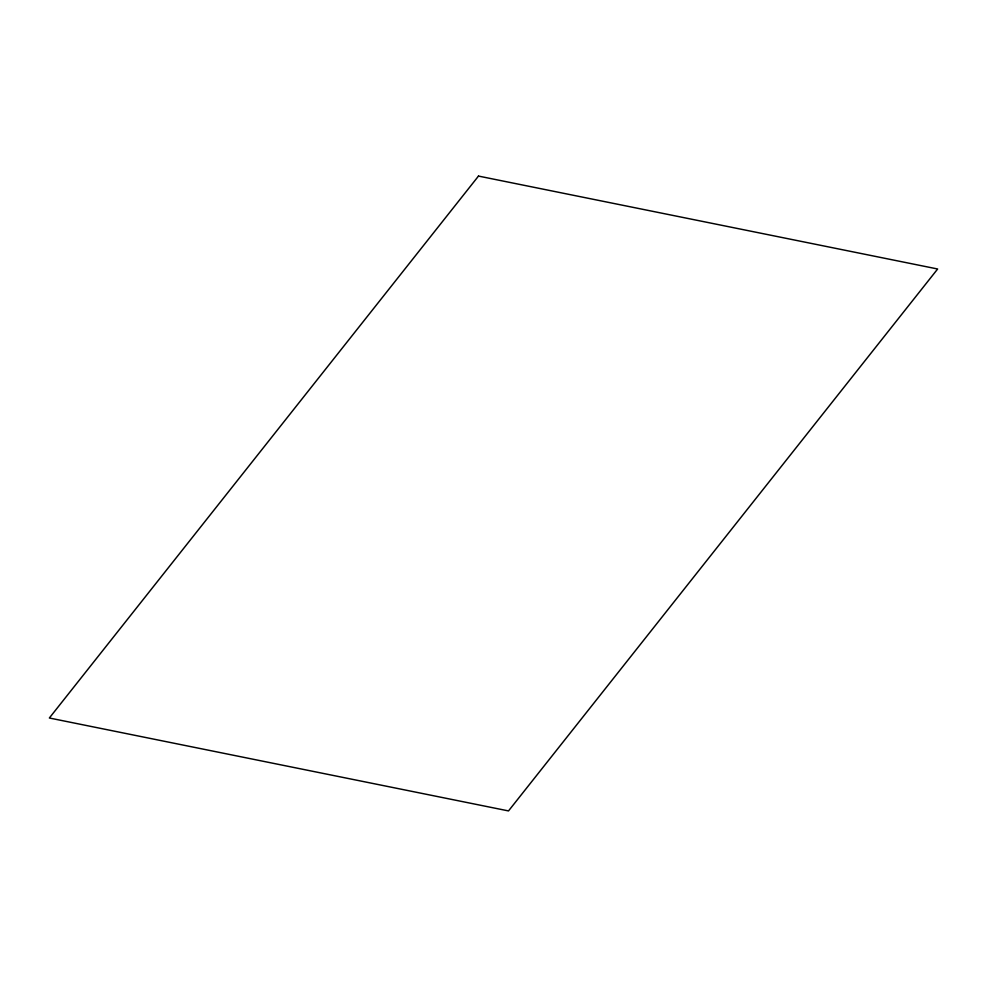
<?xml version="1.0" encoding="UTF-8"?>
<svg xmlns="http://www.w3.org/2000/svg" width="987" height="987" viewBox="0 0 987 987"><rect width="100%" height="100%" fill="white"/><g stroke="black" fill="none" stroke-linecap="round" stroke-linejoin="round"><path stroke-width="1.48" d="M478.485 176.081L49.35 718.005L508.515 810.919L937.65 268.995L478.485 176.081"/></g></svg>
